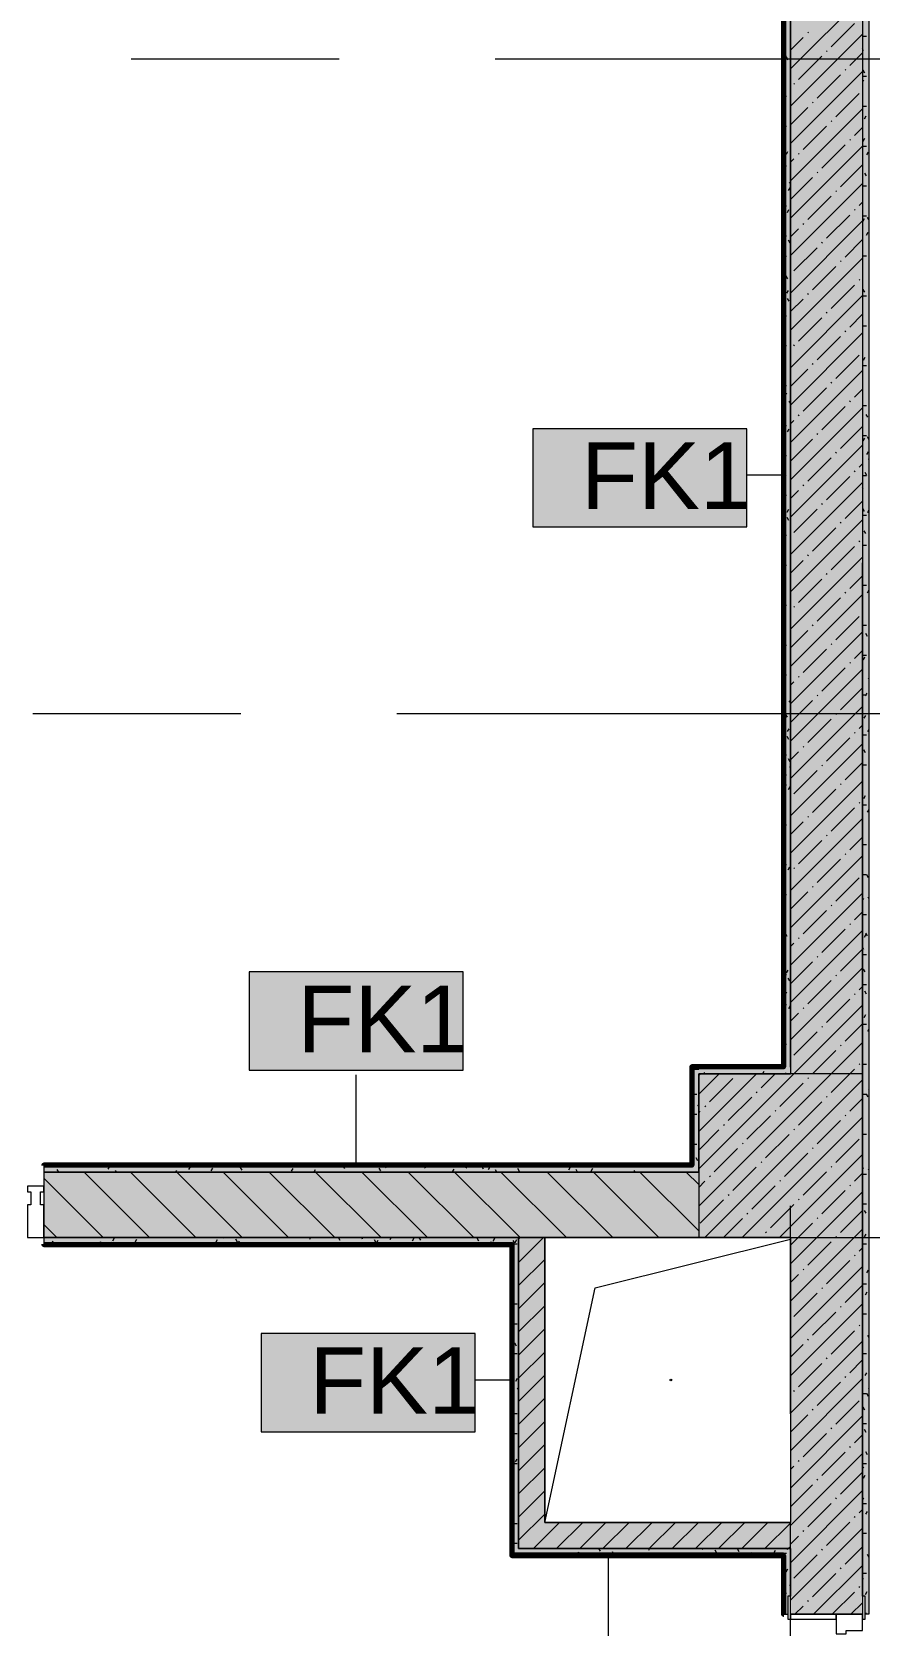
# Model space of a CAD drawing. Header units: millimetres. Extents: x -3817 to 677485, y -22715 to 103890.
# Drawn here: x 670969 to 673526, y 14092 to 18958 of the extents above; entities that cross this region are included whole.
import ezdxf

# ---------------------------------------------------------------- set-up
doc = ezdxf.new("R2010")
doc.units = ezdxf.units.MM
doc.layers.add('PDF _Геометрия', color=7, linetype='Continuous', true_color=0x1d1d1d)
doc.layers.add('PDF _Сплошная заливка', color=7, linetype='Continuous', true_color=0xffffff)
doc.layers.add('PDF _Текст', color=7, linetype='Continuous')
doc.styles.add('PDF GOST-Common', font='arial.ttf')

msp = doc.modelspace()

# ---------------------------------------------------------------- hatches: boundary and pattern name
at = {"layer": 'PDF _Сплошная заливка', "transparency": 33554559}
h = msp.add_hatch(color=256, dxfattribs=at)
h.paths.add_polyline_path([(673285.5, 12255.9), (673505.5, 12255.9), (673505.5, 12675.9), (673285.5, 12675.9), (673285.5, 12275.9)], flags=0)
h.paths.add_polyline_path([(673285.5, 14125.9), (673505.5, 14125.9), (673505.5, 15275.9), (673285.5, 15275.9), (673285.5, 14180.9)], flags=0)
h.paths.add_polyline_path([(673285.5, 15775.9), (673505.5, 15775.9), (673505.5, 20475.9), (673285.5, 20475.9), (673285.5, 15795.9)], flags=0)
h.paths.add_polyline_path([(673285.5, 20975.9), (673505.5, 20975.9), (673505.5, 20985.9), (673285.5, 20985.9)], flags=0)
for points in [[(673265.5, 15795.9), (673285.5, 15795.9), (673285.5, 20475.9), (673265.5, 20475.9), (673265.5, 15796.9)], [(673285.5, 15775.9), (673285.5, 15795.9), (673005.5, 15795.9), (673005.5, 15775.9), (673167.2, 15775.9)], [(673005.5, 15275.9), (673505.5, 15275.9), (673505.5, 15775.9), (673005.5, 15775.9), (673005.5, 15280.9)], [(672455.5, 14325.9), (672455.5, 15275.9), (672435.5, 15275.9), (672435.5, 14325.9), (672449.9, 14325.9)]]:
    msp.add_hatch(color=256, dxfattribs=at).paths.add_polyline_path(points)
h = msp.add_hatch(color=256, dxfattribs=at)
h.paths.add_polyline_path([(673525.5, 12475.9), (673525.5, 12675.9), (673513.5, 12675.9), (673511.6, 12620.9), (673505.5, 12620.9), (673505.5, 12475.9)], flags=0)
h.paths.add_polyline_path([(673525.5, 14125.9), (673525.5, 15625.9), (673505.5, 15625.9), (673505.5, 14180.9), (673513.5, 14180.9), (673513.5, 14125.9)], flags=0)
h = msp.add_hatch(color=256, dxfattribs=at)
h.paths.add_polyline_path([(673005.5, 15275.9), (673005.5, 15475.9), (671005.9, 15475.9), (671005.9, 15275.9), (672535.5, 15275.9)], flags=0)
h.paths.add_polyline_path([(660395.5, 15275.9), (660395.5, 15475.9), (655075.5, 15475.9), (655075.5, 15275.9), (659537.1, 15275.9)], flags=0)
h.paths.add_polyline_path([(661845.5, 15275.9), (662625.5, 15275.9), (662625.5, 15475.9), (661845.5, 15475.9), (661845.5, 15280.9)], flags=0)
h.paths.add_polyline_path([(663125.5, 15275.9), (667675.5, 15275.9), (667675.5, 15475.9), (663125.5, 15475.9), (663125.5, 15280.9)], flags=0)
h.paths.add_polyline_path([(668175.5, 15275.9), (669555.9, 15275.9), (669555.9, 15475.9), (668175.5, 15475.9), (668175.5, 15280.9)], flags=0)
h.paths.add_polyline_path([(653625.5, 15275.9), (653625.5, 15475.9), (653195.5, 15475.9), (653195.5, 15275.9)], flags=0)
h = msp.add_hatch(color=256, dxfattribs=at)
h.paths.add_polyline_path([(673005.5, 15475.9), (673005.5, 15495.9), (671005.9, 15495.9), (671005.9, 15475.9), (672449.9, 15475.9)], flags=0)
h.paths.add_polyline_path([(669555.9, 15475.9), (669555.9, 15495.9), (669375.9, 15495.9), (669375.9, 15475.9)], flags=0)
h = msp.add_hatch(color=256, dxfattribs=at)
h.paths.add_polyline_path([(659537.1, 15255.9), (660395.5, 15255.9), (660395.5, 15275.9), (655075.5, 15275.9), (655075.5, 15255.9), (656667.6, 15255.9)], flags=0)
h.paths.add_polyline_path([(672435.5, 15255.9), (672435.5, 15275.9), (671005.9, 15275.9), (671005.9, 15255.9), (672434.5, 15255.9)], flags=0)
h.paths.add_polyline_path([(661845.5, 15255.9), (669555.9, 15255.9), (669555.9, 15275.9), (661845.5, 15275.9)], flags=0)
h.paths.add_polyline_path([(651695.5, 15255.9), (651725.5, 15255.9), (651725.5, 15267.9), (651695.5, 15267.9), (651695.5, 15275.9), (650775.5, 15275.9), (650775.5, 15255.9), (650928.5, 15255.9)], flags=0)
h.paths.add_polyline_path([(652705.5, 15255.9), (653625.5, 15255.9), (653625.5, 15275.9), (652705.5, 15275.9), (652705.5, 15267.9), (652675.5, 15267.9), (652675.5, 15255.9)], flags=0)
h = msp.add_hatch(color=256, dxfattribs=at)
h.paths.add_polyline_path([(673285.5, 12495.9), (673285.5, 12620.9), (673277.5, 12620.9), (673277.5, 12675.9), (673265.5, 12675.9), (673265.5, 12495.9), (673277.5, 12495.9)], flags=0)
h.paths.add_polyline_path([(673265.5, 14125.9), (673277.5, 14125.9), (673278.9, 14180.9), (673285.5, 14180.9), (673285.5, 14305.9), (673265.5, 14305.9), (673265.5, 14292.8)], flags=0)

# ---------------------------------------------------------------- linework, layer by layer
at = {"layer": 'PDF _Геометрия', "color": 231, "lineweight": 70, "true_color": 0xff80c0}
for points in [[(673285.5, 20995.9), (673285.5, 21475.9), (673284.5, 21475.9), (673284.5, 20996.9), (672985.5, 20996.9), (672984.5, 20996.9), (672984.5, 20455.9), (672984.5, 20454.9), (673264.5, 20454.9), (673264.5, 15796.9), (672985.5, 15796.9), (672984.5, 15796.9), (672984.5, 15496.9), (671005.9, 15496.9), (671005.9, 15495.9)], [(672985.5, 15795.9), (673005.5, 15795.9)], [(671005.9, 15255.9), (671005.9, 15254.9), (672434.5, 15254.9), (672434.5, 14305.9), (672434.5, 14304.9), (673264.5, 14304.9), (673264.5, 14125.9), (673265.5, 14125.9)], [(673264.5, 14305.9), (672435.5, 14305.9), (672435.5, 14325.9)]]:
    msp.add_lwpolyline(points, dxfattribs=at)
at = {"layer": 'PDF _Геометрия', "color": 9, "lineweight": 9, "true_color": 0xc0c0c0}
for points in [[(673285.5, 20995.9), (673285.5, 20985.9), (673505.5, 20985.9), (673505.5, 20725.9), (673505.5, 15625.9), (673505.5, 17336)], [(673525.5, 19225.9), (673525.5, 15625.9), (673525.5, 14125.9), (673513.5, 14125.9)], [(673005.5, 15795.9), (672985.5, 15795.9)], [(673005.5, 15475.9), (673005.5, 15495.9), (673005.5, 15775.9), (673285.5, 15775.9)], [(671005.9, 15495.9), (671005.9, 15475.9), (671005.9, 15275.9), (671005.9, 15255.9)], [(672435.5, 14325.9), (672435.5, 14305.9), (673264.5, 14305.9)], [(673265.5, 14125.9), (673277.5, 14125.9)], [(673285.5, 14125.9), (673505.5, 14125.9)]]:
    msp.add_lwpolyline(points, dxfattribs=at)
at = {"layer": 'PDF _Геометрия', "color": 231, "lineweight": 9, "true_color": 0xff80c0}
for points in [[(673005.5, 15795.9), (673265.5, 15795.9), (673265.5, 15796.9), (673265.5, 20455.9), (673264.5, 20455.9)], [(671005.9, 15495.9), (672985.5, 15495.9), (672985.5, 15496.9), (672985.5, 15795.9)], [(672435.5, 14325.9), (672435.5, 15255.9), (672434.5, 15255.9), (671005.9, 15255.9)], [(673265.5, 14125.9), (673265.5, 14292.8), (673265.5, 14305.9), (673264.5, 14305.9)]]:
    msp.add_lwpolyline(points, dxfattribs=at)
at = {"layer": 'PDF _Геометрия', "color": 7, "lineweight": 9}
for points in [[(673265.5, 20455.9), (673265.5, 15796.9)], [(673285.5, 15795.9), (673285.5, 20475.9), (673285.5, 15795.9), (673285.5, 15775.9)], [(673265, 17604.2), (673152.5, 17604.2)], [(671959.9, 15496.4), (671959.9, 15773.1)], [(672985.5, 15795.9), (672985.5, 15496.9)], [(673265.5, 15795.9), (673005.5, 15795.9)], [(672985.5, 15495.9), (671005.9, 15495.9)], [(672535.5, 15275.9), (672455.5, 15275.9), (672435.5, 15275.9), (671005.9, 15275.9), (672435.5, 15275.9)], [(671005.9, 15255.9), (672434.5, 15255.9)], [(672435.5, 15255.9), (672435.5, 14325.9)], [(673285.5, 14325.9), (673285.5, 14405.9), (672535.5, 14405.9), (672535.5, 15275.9), (673285.5, 15275.9), (672535.5, 15275.9), (672535.5, 14405.9), (673285.5, 14405.9)], [(672535.5, 14405.9), (672689.5, 15121.9), (673285.5, 15270.9)], [(672435, 14840.7), (672322.5, 14840.7)], [(672729.4, 14305.4), (672729.4, 14049.5)], [(673265.5, 14305.9), (673265.5, 14292.8), (673265.5, 14125.9)]]:
    msp.add_lwpolyline(points, dxfattribs=at)
at = {"layer": 'PDF _Геометрия', "lineweight": 9}
for points in [[(673285.5, 18844.8), (673505.5, 19064.8)], [(673409.6, 18912), (673480.9, 18983.2)], [(673285.5, 18730.8), (673505.5, 18950.8)], [(673285.5, 18901.9), (673324.1, 18940.5)], [(673338.3, 18954.7), (673340.7, 18957.1)], [(673309.8, 18812.2), (673381.1, 18883.5)], [(673395.4, 18897.7), (673397.7, 18900.1)], [(673466.6, 18854.9), (673505.5, 18893.8)], [(673285.5, 18616.7), (673505.5, 18836.7)], [(673452.4, 18840.7), (673454.8, 18843.1)], [(673295.6, 18797.9), (673297.9, 18800.3)], [(673366.9, 18755.1), (673438.1, 18826.4)], [(673352.6, 18740.9), (673355, 18743.3)], [(673423.9, 18698.1), (673495.2, 18769.4)], [(673285.5, 18673.8), (673338.3, 18726.6)], [(673285.5, 18502.7), (673505.5, 18722.7)], [(673409.6, 18683.9), (673412, 18686.2)], [(673324.1, 18598.3), (673395.4, 18669.6)], [(673480.9, 18641.1), (673505.5, 18665.7)], [(673285.5, 18388.6), (673505.5, 18608.6)], [(673381.1, 18541.3), (673452.4, 18612.6)], [(673466.6, 18626.8), (673469, 18629.2)], [(673285.5, 18559.7), (673295.6, 18569.8)], [(673309.8, 18584.1), (673312.2, 18586.4)], [(673438.1, 18484.3), (673505.5, 18551.6)], [(673285.5, 18445.7), (673352.6, 18512.8)], [(673285.5, 18274.6), (673505.5, 18494.6)], [(673366.9, 18527), (673369.2, 18529.4)], [(673338.3, 18384.5), (673409.6, 18455.8)], [(673423.9, 18470), (673426.3, 18472.4)], [(673395.4, 18327.5), (673466.6, 18398.7)], [(673480.9, 18413), (673483.3, 18415.4)], [(673495.2, 18427.3), (673505.5, 18437.6)], [(673285.5, 18160.5), (673505.5, 18380.5)], [(673285.5, 18331.6), (673309.8, 18356)], [(673324.1, 18370.2), (673326.5, 18372.6)], [(673295.6, 18227.7), (673366.9, 18298.9)], [(673381.1, 18313.2), (673383.5, 18315.6)], [(673452.4, 18270.4), (673505.5, 18323.5)], [(673285.5, 18046.5), (673505.5, 18266.5)], [(673438.1, 18256.2), (673440.5, 18258.6)], [(673352.6, 18170.6), (673423.9, 18241.9)], [(673495.2, 18199.2), (673497.5, 18201.5)], [(673285.5, 17932.4), (673505.5, 18152.4)], [(673338.3, 18156.4), (673340.7, 18158.8)], [(673409.6, 18113.6), (673480.9, 18184.9)], [(673285.5, 18103.5), (673324.1, 18142.1)], [(673395.4, 18099.4), (673397.7, 18101.7)], [(673309.8, 18013.8), (673381.1, 18085.1)], [(673466.6, 18056.6), (673505.5, 18095.4)], [(673285.5, 17818.4), (673505.5, 18038.4)], [(673366.9, 17956.8), (673438.1, 18028.1)], [(673452.4, 18042.3), (673454.8, 18044.7)], [(673295.6, 17999.6), (673297.9, 18001.9)], [(673423.9, 17899.8), (673495.2, 17971.1)], [(673285.5, 17875.4), (673338.3, 17928.3)], [(673285.5, 17704.3), (673505.5, 17924.3)], [(673352.6, 17942.5), (673355, 17944.9)], [(673324.1, 17800), (673395.4, 17871.3)], [(673409.6, 17885.5), (673412, 17887.9)], [(673480.9, 17842.8), (673505.5, 17867.3)], [(673285.5, 17590.3), (673505.5, 17810.3)], [(673381.1, 17743), (673452.4, 17814.2)], [(673466.6, 17828.5), (673469, 17830.9)], [(673285.5, 17761.4), (673295.6, 17771.5)], [(673309.8, 17785.7), (673312.2, 17788.1)], [(673285.5, 17647.3), (673352.6, 17714.4)], [(673366.9, 17728.7), (673369.2, 17731.1)], [(673438.1, 17685.9), (673505.5, 17753.3)], [(673285.5, 17476.2), (673505.5, 17696.2)], [(673423.9, 17671.7), (673426.3, 17674)], [(673338.3, 17586.1), (673409.6, 17657.4)], [(673480.9, 17614.7), (673483.3, 17617)], [(673495.2, 17628.9), (673505.5, 17639.2)], [(673285.5, 17362.2), (673505.5, 17582.2)], [(673324.1, 17571.9), (673326.5, 17574.3)], [(673395.4, 17529.1), (673466.6, 17600.4)], [(673285.5, 17533.3), (673309.8, 17557.6)], [(673381.1, 17514.9), (673383.5, 17517.2)], [(673452.4, 17472.1), (673505.5, 17525.2)], [(673285.5, 17248.2), (673505.5, 17468.1)], [(673295.6, 17429.3), (673366.9, 17500.6)], [(673352.6, 17372.3), (673423.9, 17443.6)], [(673438.1, 17457.8), (673440.5, 17460.2)], [(673409.6, 17315.3), (673480.9, 17386.6)], [(673495.2, 17400.8), (673497.5, 17403.2)], [(673285.5, 17134.1), (673505.5, 17354.1)], [(673285.5, 17305.2), (673324.1, 17343.8)], [(673338.3, 17358), (673340.7, 17360.4)], [(673309.8, 17215.5), (673381.1, 17286.8)], [(673395.4, 17301), (673397.7, 17303.4)], [(673466.6, 17258.2), (673505.5, 17297.1)], [(673285.5, 17020.1), (673505.5, 17240.1)], [(673366.9, 17158.5), (673438.1, 17229.7)], [(673452.4, 17244), (673454.8, 17246.4)], [(673295.6, 17201.2), (673297.9, 17203.6)], [(673285.5, 17077.1), (673338.3, 17129.9)], [(673352.6, 17144.2), (673355, 17146.6)], [(673423.9, 17101.4), (673495.2, 17172.7)], [(673285.5, 16906), (673505.5, 17126)], [(673409.6, 17087.2), (673412, 17089.5)], [(673324.1, 17001.6), (673395.4, 17072.9)], [(673466.6, 17030.2), (673469, 17032.5)], [(673480.9, 17044.4), (673505.5, 17069)], [(673285.5, 16792), (673505.5, 17012)], [(673309.8, 16987.4), (673312.2, 16989.8)], [(673381.1, 16944.6), (673452.4, 17015.9)], [(673285.5, 16963), (673295.6, 16973.1)], [(673438.1, 16887.6), (673505.5, 16954.9)], [(673285.5, 16849), (673352.6, 16916.1)], [(673285.5, 16677.9), (673505.5, 16897.9)], [(673366.9, 16930.4), (673369.2, 16932.7)], [(673338.3, 16787.8), (673409.6, 16859.1)], [(673423.9, 16873.3), (673426.3, 16875.7)], [(673495.2, 16830.6), (673505.5, 16840.9)], [(673395.4, 16730.8), (673466.6, 16802.1)], [(673480.9, 16816.3), (673483.3, 16818.7)], [(673285.5, 16563.9), (673505.5, 16783.9)], [(673285.5, 16734.9), (673309.8, 16759.3)], [(673324.1, 16773.5), (673326.5, 16775.9)], [(673295.6, 16631), (673366.9, 16702.3)], [(673381.1, 16716.5), (673383.5, 16718.9)], [(673452.4, 16673.7), (673505.5, 16726.8)], [(673285.5, 16449.8), (673505.5, 16669.8)], [(673352.6, 16574), (673423.9, 16645.2)], [(673438.1, 16659.5), (673440.5, 16661.9)], [(673495.2, 16602.5), (673497.5, 16604.8)], [(673285.5, 16335.8), (673505.5, 16555.8)], [(673285.5, 16506.8), (673324.1, 16545.4)], [(673338.3, 16559.7), (673340.7, 16562.1)], [(673409.6, 16516.9), (673480.9, 16588.2)], [(673395.4, 16502.7), (673397.7, 16505)], [(673466.6, 16459.9), (673505.5, 16498.7)], [(673309.8, 16417.1), (673381.1, 16488.4)], [(673452.4, 16445.6), (673454.8, 16448)], [(673285.5, 16221.7), (673505.5, 16441.7)], [(673295.6, 16402.9), (673297.9, 16405.3)], [(673366.9, 16360.1), (673438.1, 16431.4)], [(673423.9, 16303.1), (673495.2, 16374.4)], [(673285.5, 16278.7), (673338.3, 16331.6)], [(673285.5, 16107.7), (673505.5, 16327.7)], [(673352.6, 16345.9), (673355, 16348.2)], [(673324.1, 16203.3), (673395.4, 16274.6)], [(673409.6, 16288.8), (673412, 16291.2)], [(673480.9, 16246.1), (673505.5, 16270.6)], [(673285.5, 15993.6), (673505.5, 16213.6)], [(673381.1, 16146.3), (673452.4, 16217.6)], [(673466.6, 16231.8), (673469, 16234.2)], [(673285.5, 16164.7), (673295.6, 16174.8)], [(673309.8, 16189), (673312.2, 16191.4)], [(673438.1, 16089.2), (673505.5, 16156.6)], [(673285.5, 16050.6), (673352.6, 16117.8)], [(673366.9, 16132), (673369.2, 16134.4)], [(673285.5, 15879.6), (673505.5, 16099.6)], [(673338.3, 15989.5), (673409.6, 16060.7)], [(673423.9, 16075), (673426.3, 16077.4)], [(673480.9, 16018), (673483.3, 16020.3)], [(673495.2, 16032.2), (673505.5, 16042.5)], [(673005.5, 15485.5), (673295.8, 15775.9), (673505.5, 15985.5)], [(673285.5, 15936.6), (673309.8, 15960.9)], [(673324.1, 15975.2), (673326.5, 15977.6)], [(673395.4, 15932.4), (673466.6, 16003.7)], [(673381.1, 15918.2), (673383.5, 15920.5)], [(673452.4, 15875.4), (673505.5, 15928.5)], [(673005.5, 15371.5), (673409.9, 15775.9), (673505.5, 15871.5)], [(673295.6, 15832.6), (673366.9, 15903.9)], [(673438.1, 15861.1), (673440.5, 15863.5)], [(673352.6, 15775.6), (673352.8, 15775.9), (673423.9, 15846.9)], [(673005.5, 15713.6), (673067.7, 15775.9)], [(673005.5, 15599.6), (673181.8, 15775.9)], [(673005.5, 15770.6), (673010.7, 15775.9)], [(673124.5, 15775.6), (673124.7, 15775.9)], [(673195.8, 15732.8), (673238.8, 15775.9)], [(673409.6, 15718.6), (673466.9, 15775.9), (673480.9, 15789.9)], [(673495.2, 15804.1), (673497.5, 15806.5)], [(673023.9, 15275.9), (673505.5, 15757.4)], [(673039, 15690.1), (673110.2, 15761.4)], [(673181.5, 15718.6), (673183.9, 15721)], [(673252.8, 15675.8), (673324.1, 15747.1)], [(673338.3, 15761.4), (673340.7, 15763.7)], [(673024.7, 15675.8), (673027.1, 15678.2)], [(673096, 15633), (673167.3, 15704.3)], [(673309.8, 15618.8), (673381.1, 15690.1)], [(673395.4, 15704.3), (673397.7, 15706.7)], [(673466.6, 15661.6), (673505.5, 15700.4)], [(673005.5, 15656.6), (673010.5, 15661.6)], [(673081.7, 15618.8), (673084.1, 15621.2)], [(673138, 15275.9), (673505.5, 15643.4)], [(673153, 15576), (673224.3, 15647.3)], [(673238.6, 15661.6), (673240.9, 15663.9)], [(673366.9, 15561.8), (673438.1, 15633)], [(673452.4, 15647.3), (673454.8, 15649.7)], [(673005.5, 15542.5), (673067.5, 15604.5)], [(673210, 15519), (673281.3, 15590.3)], [(673295.6, 15604.5), (673297.9, 15606.9)], [(673423.9, 15504.7), (673495.2, 15576)], [(673053.2, 15476.2), (673124.5, 15547.5)], [(673138.8, 15561.8), (673141.1, 15564.1)], [(673252, 15275.9), (673505.5, 15529.3)], [(673267.1, 15462), (673338.3, 15533.3)], [(673352.6, 15547.5), (673355, 15549.9)], [(671328.7, 15275.9), (671128.7, 15475.9)], [(671470.1, 15275.9), (671270.1, 15475.9)], [(671611.6, 15275.9), (671411.6, 15475.9)], [(671753, 15275.9), (671553, 15475.9)], [(671894.4, 15275.9), (671694.4, 15475.9)], [(672035.8, 15275.9), (671835.8, 15475.9)], [(672177.2, 15275.9), (671977.2, 15475.9)], [(672318.7, 15275.9), (672118.7, 15475.9)], [(672460.1, 15275.9), (672260.1, 15475.9)], [(672601.5, 15275.9), (672401.5, 15475.9)], [(672742.9, 15275.9), (672542.9, 15475.9)], [(672884.3, 15275.9), (672684.3, 15475.9)], [(673005.5, 15296.1), (672825.8, 15475.9)], [(673005.5, 15437.6), (672967.2, 15475.9)], [(673110.2, 15419.2), (673181.5, 15490.5)], [(673195.8, 15504.7), (673198.2, 15507.1)], [(673324.1, 15404.9), (673395.4, 15476.2)], [(673409.6, 15490.5), (673412, 15492.9)], [(671187.3, 15275.9), (671005.9, 15457.2)], [(673005.5, 15428.5), (673024.7, 15447.7)], [(673039, 15462), (673041.3, 15464.3)], [(673167.3, 15362.2), (673238.6, 15433.5)], [(673252.8, 15447.7), (673255.2, 15450.1)], [(673466.6, 15433.5), (673469, 15435.8)], [(673480.9, 15447.7), (673505.5, 15472.3)], [(673010.5, 15319.4), (673081.7, 15390.7)], [(673096, 15404.9), (673098.4, 15407.3)], [(673224.3, 15305.2), (673295.6, 15376.4)], [(673285.5, 15195.3), (673366.1, 15275.9), (673505.5, 15415.3)], [(673309.8, 15390.7), (673312.2, 15393.1)], [(673381.1, 15347.9), (673452.4, 15419.2)], [(673080.9, 15275.9), (673138.8, 15333.7)], [(673153, 15347.9), (673155.4, 15350.3)], [(673366.9, 15333.7), (673369.2, 15336)], [(673438.1, 15290.9), (673505.5, 15358.2)], [(671045.9, 15275.9), (671005.9, 15315.8)], [(673210, 15290.9), (673212.4, 15293.3)], [(673285.5, 15252.3), (673309, 15275.9), (673352.6, 15319.4)], [(673285.5, 15081.2), (673480.1, 15275.9), (673505.5, 15301.2)], [(673423.9, 15276.6), (673426.3, 15279)], [(672455.5, 15270.6), (672460.7, 15275.9)], [(672455.5, 15199.9), (672531.4, 15275.9)], [(673195, 15275.9), (673195.8, 15276.6)], [(673338.3, 15191.1), (673409.6, 15262.4)], [(673495.2, 15233.9), (673505.5, 15244.2)], [(672455.5, 15129.2), (672535.5, 15209.2)], [(673285.5, 14967.2), (673505.5, 15187.2)], [(673395.4, 15134.1), (673466.6, 15205.4)], [(673480.9, 15219.6), (673483.3, 15222)], [(672455.5, 15058.5), (672535.5, 15138.5)], [(673285.5, 15138.2), (673309.8, 15162.6)], [(673324.1, 15176.9), (673326.5, 15179.2)], [(673295.6, 15034.3), (673366.9, 15105.6)], [(673381.1, 15119.8), (673383.5, 15122.2)], [(673452.4, 15077.1), (673505.5, 15130.1)], [(672455.5, 14987.8), (672535.5, 15067.8)], [(673285.5, 14853.1), (673505.5, 15073.1)], [(673352.6, 14977.3), (673423.9, 15048.5)], [(673438.1, 15062.8), (673440.5, 15065.2)], [(672455.5, 14917), (672535.5, 14997)], [(673409.6, 14920.2), (673480.9, 14991.5)], [(673495.2, 15005.8), (673497.5, 15008.1)], [(673285.5, 14739.1), (673505.5, 14959.1)], [(673285.5, 14910.1), (673324.1, 14948.8)], [(673338.3, 14963), (673340.7, 14965.4)], [(672455.5, 14846.3), (672535.5, 14926.3)], [(673309.8, 14820.4), (673381.1, 14891.7)], [(673395.4, 14906), (673397.7, 14908.4)], [(673466.6, 14863.2), (673505.5, 14902)], [(672455.5, 14775.6), (672535.5, 14855.6)], [(673285.5, 14625), (673505.5, 14845)], [(673452.4, 14849), (673454.8, 14851.3)], [(673295.6, 14806.2), (673297.9, 14808.6)], [(673366.9, 14763.4), (673438.1, 14834.7)], [(672455.5, 14704.9), (672535.5, 14784.9)], [(673352.6, 14749.2), (673355, 14751.5)], [(673423.9, 14706.4), (673495.2, 14777.7)], [(672455.5, 14634.2), (672535.5, 14714.2)], [(673285.5, 14682), (673338.3, 14734.9)], [(673285.5, 14511), (673505.5, 14731)], [(673324.1, 14606.6), (673395.4, 14677.9)], [(673409.6, 14692.1), (673412, 14694.5)], [(673480.9, 14649.4), (673505.5, 14673.9)], [(672455.5, 14563.5), (672535.5, 14643.5)], [(673285.5, 14396.9), (673505.5, 14616.9)], [(673381.1, 14549.6), (673452.4, 14620.9)], [(673466.6, 14635.1), (673469, 14637.5)], [(672455.5, 14492.8), (672535.5, 14572.8)], [(673285.5, 14568), (673295.6, 14578.1)], [(673309.8, 14592.3), (673312.2, 14594.7)], [(673438.1, 14492.6), (673505.5, 14559.9)], [(672455.5, 14422.1), (672535.5, 14502.1)], [(673285.5, 14453.9), (673352.6, 14521.1)], [(673285.5, 14282.9), (673505.5, 14502.9)], [(673366.9, 14535.3), (673369.2, 14537.7)], [(673338.3, 14392.8), (673409.6, 14464)], [(673423.9, 14478.3), (673426.3, 14480.7)], [(672455.5, 14351.4), (672535.5, 14431.4)], [(672500.7, 14325.9), (672535.5, 14360.7), (672580.7, 14405.9)], [(672571.4, 14325.9), (672651.4, 14405.9)], [(672642.1, 14325.9), (672722.1, 14405.9)], [(672712.8, 14325.9), (672792.8, 14405.9)], [(672783.5, 14325.9), (672863.5, 14405.9)], [(672854.2, 14325.9), (672934.2, 14405.9)], [(672924.9, 14325.9), (673004.9, 14405.9)], [(672995.7, 14325.9), (673075.7, 14405.9)], [(673066.4, 14325.9), (673146.4, 14405.9)], [(673137.1, 14325.9), (673217.1, 14405.9)], [(673207.8, 14325.9), (673285.5, 14403.5)], [(673395.4, 14335.7), (673466.6, 14407)], [(673480.9, 14421.3), (673483.3, 14423.6)], [(673495.2, 14435.5), (673505.5, 14445.8)], [(673285.5, 14168.8), (673505.5, 14388.8)], [(673285.5, 14339.9), (673309.8, 14364.2)], [(673324.1, 14378.5), (673326.5, 14380.9)], [(673278.5, 14325.9), (673285.5, 14332.8)], [(673295.6, 14235.9), (673366.9, 14307.2)], [(673381.1, 14321.5), (673383.5, 14323.9)], [(673452.4, 14278.7), (673505.5, 14331.8)], [(673356.6, 14125.9), (673505.5, 14274.8)], [(673438.1, 14264.5), (673440.5, 14266.8)], [(673352.6, 14178.9), (673423.9, 14250.2)], [(673495.2, 14207.4), (673497.5, 14209.8)], [(673338.3, 14164.7), (673340.7, 14167)], [(673413.6, 14125.9), (673480.9, 14193.2)], [(673470.6, 14125.9), (673505.5, 14160.7)], [(673299.5, 14125.9), (673324.1, 14150.4)]]:
    msp.add_lwpolyline(points, dxfattribs=at)
at = {"layer": 'PDF _Геометрия', "color": 253, "lineweight": 9, "true_color": 0x9b9b9b}
for points in [[(673507.8, 18944.7), (673517.9, 18944.7)], [(673265.5, 18883.7), (673274, 18883.7)], [(673267.1, 18879.1), (673265.5, 18876.3)], [(673278.6, 18872.5), (673273.6, 18881.2)], [(673509.1, 18900), (673505.5, 18906.2)], [(673513.2, 18831.9), (673508.2, 18840.6)], [(673285.5, 18789), (673284.4, 18787.2)], [(673508.8, 18810), (673505.5, 18804.3)], [(673507.8, 18822.7), (673517.9, 18822.7)], [(673265.5, 18761.8), (673274, 18761.8)], [(673507.8, 18731.3), (673517.9, 18731.3)], [(673515.9, 18700.3), (673510.8, 18691.6)], [(673265.5, 18670.3), (673274, 18670.3)], [(673266, 18633.4), (673265.5, 18632.4)], [(673277.2, 18591.8), (673272.2, 18583.1)], [(673511.8, 18632.3), (673506.7, 18623.6)], [(673507.8, 18609.4), (673517.9, 18609.4)], [(673522.9, 18590.7), (673517.9, 18582)], [(673265.5, 18548.4), (673274, 18548.4)], [(673285.5, 18494.8), (673282.8, 18499.4)], [(673518.4, 18518.2), (673513.3, 18526.9)], [(673284.3, 18482.1), (673279.2, 18473.4)], [(673507.8, 18487.5), (673517.9, 18487.5)], [(673265.5, 18426.5), (673274, 18426.5)], [(673280.2, 18414.1), (673275.2, 18405.4)], [(673507.8, 18396), (673517.9, 18396)], [(673510.7, 18386.6), (673505.7, 18377.9)], [(673521.8, 18344.9), (673516.8, 18336.2)], [(673525.5, 18383.9), (673521.5, 18390.8)], [(673265.5, 18335.1), (673274, 18335.1)], [(673284.9, 18313), (673279.8, 18321.7)], [(673273.7, 18271.3), (673268.7, 18280)], [(673507.8, 18274.1), (673517.9, 18274.1)], [(673265.5, 18213.1), (673274, 18213.1)], [(673277.8, 18203.3), (673272.8, 18212)], [(673279.1, 18168.3), (673274.1, 18159.6)], [(673512.4, 18162.8), (673507.4, 18171.5)], [(673507.8, 18152.2), (673517.9, 18152.2)], [(673270.7, 18093.6), (673265.7, 18102.3)], [(673281.9, 18135.3), (673276.9, 18144)], [(673285.5, 18118.4), (673285.2, 18118)], [(673265.5, 18091.2), (673274, 18091.2)], [(673505.5, 18072.8), (673505.5, 18072.8)], [(673507.8, 18060.7), (673517.9, 18060.7)], [(673265.5, 17999.8), (673274, 17999.8)], [(673266.8, 17964.2), (673265.5, 17961.9)], [(673512.6, 17963.1), (673507.6, 17954.4)], [(673267.7, 17915.9), (673265.5, 17919.8)], [(673507.8, 17938.8), (673517.9, 17938.8)], [(673265.5, 17877.9), (673274, 17877.9)], [(673273.9, 17854.6), (673268.9, 17845.9)], [(673285.5, 17824.2), (673282, 17830.2)], [(673507.8, 17816.9), (673517.9, 17816.9)], [(673269.8, 17786.5), (673265.5, 17779)], [(673521.6, 17781), (673516.6, 17789.7)], [(673265.5, 17755.9), (673274, 17755.9)], [(673281, 17744.9), (673276, 17736.2)], [(673511.5, 17717.4), (673506.5, 17708.7)], [(673507.8, 17725.5), (673517.9, 17725.5)], [(673525.5, 17713.4), (673520.7, 17721.6)], [(673265.5, 17664.5), (673274, 17664.5)], [(673522.6, 17675.8), (673517.6, 17667.1)], [(673525.5, 17652.4), (673524.8, 17653.6)], [(673272.9, 17602.2), (673267.9, 17610.9)], [(673507.8, 17603.5), (673517.9, 17603.5)], [(673518.7, 17603.3), (673513.6, 17612)], [(673265.5, 17542.6), (673274, 17542.6)], [(673268.7, 17540.8), (673265.5, 17535.1)], [(673507.5, 17561.6), (673505.5, 17565.1)], [(673525.5, 17558.8), (673524.7, 17557.4)], [(673279.9, 17499.2), (673274.9, 17490.5)], [(673281.1, 17466.1), (673276.1, 17474.8)], [(673511.6, 17493.6), (673506.6, 17502.3)], [(673507.8, 17481.6), (673517.9, 17481.6)], [(673525.5, 17497.8), (673520.6, 17489.4)], [(673265.5, 17420.7), (673274, 17420.7)], [(673515.7, 17425.6), (673510.6, 17434.3)], [(673507.8, 17390.2), (673517.9, 17390.2)], [(673265.5, 17329.2), (673274, 17329.2)], [(673266.9, 17246.8), (673265.5, 17249.3)], [(673507.8, 17268.3), (673517.9, 17268.3)], [(673524.5, 17252.3), (673519.5, 17243.6)], [(673265.5, 17207.3), (673274, 17207.3)], [(673507.8, 17146.3), (673517.9, 17146.3)], [(673265.5, 17085.4), (673274, 17085.4)], [(673270.6, 17117.4), (673265.6, 17108.7)], [(673285.5, 17092.7), (673285.3, 17093)], [(673520.8, 17111.8), (673515.8, 17120.5)], [(673512.3, 17048.2), (673507.3, 17039.5)], [(673507.8, 17054.9), (673517.9, 17054.9)], [(673265.5, 16993.9), (673274, 16993.9)], [(673525.5, 16981.8), (673524, 16984.4)], [(673507.8, 16933), (673517.9, 16933)], [(673519.4, 16938.6), (673514.3, 16929.9)], [(673285.5, 16909.8), (673282.3, 16915.3)], [(673506.7, 16892.4), (673505.5, 16894.6)], [(673265.5, 16872), (673274, 16872)], [(673269.5, 16871.6), (673265.5, 16864.6)], [(673276.2, 16865), (673271.2, 16873.7)], [(673515.3, 16870.5), (673510.2, 16861.8)], [(673280.3, 16796.9), (673275.3, 16805.6)], [(673280.7, 16830), (673275.7, 16821.3)], [(673507.8, 16811.1), (673517.9, 16811.1)], [(673525.5, 16827.2), (673521.4, 16820.2)], [(673265.5, 16750.1), (673274, 16750.1)], [(673514.9, 16756.4), (673509.8, 16765.1)], [(673273.2, 16687.3), (673268.2, 16696)], [(673284.4, 16728.9), (673279.3, 16737.6)], [(673285.5, 16716.3), (673282.7, 16711.6)], [(673507.8, 16719.6), (673517.9, 16719.6)], [(673265.5, 16658.7), (673274, 16658.7)], [(673283.7, 16652.3), (673278.7, 16643.6)], [(673507.8, 16597.7), (673517.9, 16597.7)], [(673514.2, 16624.8), (673509.2, 16616.1)], [(673266.1, 16577.6), (673265.5, 16578.7)], [(673525.3, 16583.2), (673520.3, 16574.5)], [(673265.5, 16536.7), (673274, 16536.7)], [(673270.2, 16509.6), (673265.5, 16517.8)], [(673507.8, 16475.8), (673517.9, 16475.8)], [(673265.5, 16414.8), (673274, 16414.8)], [(673282.6, 16406.6), (673277.6, 16397.8)], [(673285.5, 16422.2), (673284.5, 16423.8)], [(673507.8, 16384.3), (673517.9, 16384.3)], [(673524.1, 16374.6), (673519.1, 16383.3)], [(673265.5, 16323.4), (673274, 16323.4)], [(673509, 16311), (673505.5, 16304.9)], [(673525.5, 16311.3), (673523.2, 16315.3)], [(673507.8, 16262.4), (673517.9, 16262.4)], [(673275.4, 16195.8), (673270.4, 16204.5)], [(673521.1, 16196.9), (673516.1, 16205.6)], [(673270.3, 16202.5), (673265.5, 16194)], [(673265.5, 16201.5), (673274, 16201.5)], [(673510, 16155.2), (673505.5, 16163)], [(673516.1, 16201.4), (673511, 16192.6)], [(673507.8, 16140.5), (673517.9, 16140.5)], [(673265.5, 16079.5), (673274, 16079.5)], [(673277.4, 16092.8), (673272.4, 16084.1)], [(673283.6, 16059.7), (673278.5, 16068.4)], [(673514.1, 16087.2), (673509, 16095.9)], [(673273.3, 16024.8), (673268.3, 16016)], [(673507.8, 16049.1), (673517.9, 16049.1)], [(673518.1, 16019.2), (673513.1, 16027.9)], [(673265.5, 15988.1), (673274, 15988.1)], [(673284.5, 15983.1), (673279.5, 15974.4)], [(673507, 15977.5), (673505.5, 15980.2)], [(673507.8, 15927.1), (673517.9, 15927.1)], [(673515, 15955.6), (673510, 15946.9)], [(673525.5, 15912.8), (673521.1, 15905.3)], [(673265.5, 15866.2), (673274, 15866.2)], [(673269.4, 15840.4), (673265.5, 15847.2)], [(673025.1, 15775.9), (673022.7, 15780)], [(673106, 15795.9), (673104.7, 15793.7)], [(673122.2, 15790.6), (673119.1, 15795.9)], [(673204.2, 15783.1), (673200, 15775.9)], [(673201.1, 15775.9), (673200.4, 15777)], [(673272.2, 15779), (673270.4, 15775.9)], [(673507.8, 15805.2), (673517.9, 15805.2)], [(673525.5, 15730), (673524.1, 15727.6)], [(672989.6, 15713.8), (672999.7, 15713.8)], [(673005.5, 15682.7), (673002.1, 15677)], [(673507.8, 15713.8), (673517.9, 15713.8)], [(673523.3, 15705.4), (673518.3, 15714.1)], [(672989.6, 15652.8), (672999.7, 15652.8)], [(673505.7, 15573.8), (673505.5, 15573.4)], [(673507.8, 15591.9), (673517.9, 15591.9)], [(672989.6, 15561.4), (672999.7, 15561.4)], [(671051.4, 15475.9), (671046.8, 15483.8)], [(671146.3, 15494.4), (671145.4, 15495.9)], [(671206.7, 15493.3), (671201.7, 15484.6)], [(671227.4, 15475.9), (671224.5, 15480.8)], [(671243.4, 15495.9), (671243.4, 15495.8)], [(671410.8, 15481.1), (671407.8, 15475.9)], [(671452.5, 15492.2), (671447.5, 15483.5)], [(671520.5, 15488.1), (671515.5, 15479.4)], [(671569.7, 15492.6), (671567.8, 15495.9)], [(671611.3, 15481.4), (671606.3, 15490.1)], [(671766.3, 15487.1), (671761.2, 15478.3)], [(671834.3, 15483), (671830.2, 15475.9)], [(671925.1, 15486.6), (671920.1, 15495.3)], [(671993.1, 15490.7), (671990.1, 15495.9)], [(672034.8, 15479.5), (672029.7, 15488.2)], [(672052.9, 15495.9), (672048.6, 15488.4)], [(672072.1, 15475.9), (672071.4, 15477.1)], [(672170.8, 15487.7), (672166.1, 15495.9)], [(672257.7, 15484.9), (672252.7, 15476.2)], [(672299.3, 15495.9), (672294.3, 15487.3)], [(672348.5, 15484.7), (672343.5, 15493.4)], [(672367.4, 15491.9), (672362.4, 15483.2)], [(672388.8, 15475.9), (672385.1, 15482.2)], [(672458.2, 15477.6), (672453.2, 15486.3)], [(672613.1, 15490.8), (672608.1, 15482.1)], [(672635.2, 15475.9), (672630.9, 15483.3)], [(672681.2, 15486.8), (672676.1, 15478.1)], [(672730.3, 15493.9), (672729.2, 15495.9)], [(672811.2, 15475.9), (672808.6, 15480.3)], [(672897.6, 15495.9), (672895.5, 15492.2)], [(673002.5, 15510.3), (672997.4, 15519)], [(673509.2, 15486.1), (673505.5, 15492.5)], [(673525.5, 15486.1), (673523, 15481.8)], [(673507.8, 15469.9), (673517.9, 15469.9)], [(673507.8, 15378.5), (673517.9, 15378.5)], [(673517.3, 15350), (673512.3, 15358.7)], [(673515.8, 15286.5), (673510.8, 15277.7)], [(671037.6, 15255.9), (671032.6, 15264.5)], [(671132.1, 15275.1), (671131.7, 15275.9)], [(671179.3, 15262.8), (671175.2, 15255.9)], [(671213.6, 15255.9), (671210.4, 15261.5)], [(671220.9, 15274), (671215.9, 15265.3)], [(671288.9, 15269.9), (671283.9, 15261.2)], [(671534.7, 15268.8), (671529.6, 15260.1)], [(671555.5, 15273.2), (671554, 15275.9)], [(671597.2, 15262.1), (671592.2, 15270.8)], [(671602.7, 15264.7), (671597.7, 15256)], [(671820.3, 15275.9), (671817, 15270.2)], [(671910.9, 15267.2), (671906, 15275.9)], [(671979, 15271.3), (671976.4, 15275.9)], [(672020.6, 15260.2), (672015.6, 15268.9)], [(672026.1, 15266.6), (672021.1, 15257.9)], [(672058.3, 15255.9), (672057.2, 15257.7)], [(672066.7, 15275.9), (672062.7, 15269.1)], [(672135.8, 15273.7), (672130.8, 15265)], [(672156.7, 15268.3), (672152.3, 15275.9)], [(672334.4, 15265.3), (672329.4, 15274.1)], [(672375.1, 15255.9), (672371, 15262.9)], [(672381.5, 15272.6), (672376.5, 15263.9)], [(672444.1, 15258.3), (672439, 15267)], [(672441, 15256.6), (672451.1, 15256.6)], [(672449.6, 15268.5), (672444.5, 15259.8)], [(673507.8, 15256.6), (673517.9, 15256.6)], [(673507.8, 15134.7), (673517.9, 15134.7)], [(673522.9, 15176.8), (673517.8, 15168.1)], [(673518.8, 15108.8), (673513.7, 15100)], [(672437.3, 15064.4), (672435.5, 15061.2)], [(672441, 15073.7), (672451.1, 15073.7)], [(673507.8, 15043.2), (673517.9, 15043.2)], [(673525.5, 15059.4), (673524.9, 15058.4)], [(672441, 15012.7), (672451.1, 15012.7)], [(672444.4, 14954.7), (672439.4, 14946)], [(672449.2, 14944.5), (672444.2, 14953.2)], [(673525.5, 14970.2), (673521.6, 14976.9)], [(672441, 14921.3), (672451.1, 14921.3)], [(673507.8, 14921.3), (673517.9, 14921.3)], [(672440.3, 14886.7), (672435.5, 14878.3)], [(672451.5, 14845.1), (672446.4, 14836.4)], [(673517.7, 14863), (673512.6, 14854.3)], [(672455.5, 14811.8), (672452.4, 14817.1)], [(673507.8, 14799.4), (673517.9, 14799.4)], [(673523.6, 14790.5), (673518.6, 14799.2)], [(673525.5, 14815.6), (673523.8, 14812.7)], [(673512.5, 14748.9), (673507.4, 14757.6)], [(672441, 14738.4), (672451.1, 14738.4)], [(673507.8, 14707.9), (673517.9, 14707.9)], [(672441, 14677.5), (672451.1, 14677.5)], [(673516.5, 14680.8), (673511.5, 14689.5)], [(672439.2, 14641), (672435.5, 14634.5)], [(672443.3, 14589.1), (672438.2, 14597.8)], [(672450.4, 14599.3), (672445.3, 14590.6)], [(673520.6, 14612.8), (673515.6, 14621.5)], [(672441, 14586), (672451.1, 14586)], [(673509.5, 14571.2), (673505.5, 14578.1)], [(673512.5, 14549.2), (673507.5, 14540.5)], [(673507.8, 14586), (673517.9, 14586)], [(673508.4, 14481.2), (673505.5, 14476.1)], [(673507.8, 14464.1), (673517.9, 14464.1)], [(672441, 14403.1), (672451.1, 14403.1)], [(673519.6, 14439.6), (673514.5, 14430.9)], [(673506.5, 14393.5), (673505.5, 14395.2)], [(673507.8, 14372.7), (673517.9, 14372.7)], [(672441, 14342.2), (672451.1, 14342.2)], [(672538.8, 14325.9), (672538.7, 14325.6)], [(672593.4, 14311.7), (672603.5, 14311.7)], [(672595.7, 14325.1), (672595.2, 14325.9)], [(672638.1, 14315), (672633.1, 14306.3)], [(672684.8, 14311.7), (672694.9, 14311.7)], [(672705.3, 14318.1), (672700.8, 14325.9)], [(672706.2, 14310.9), (672703.3, 14305.9)], [(672747, 14306.9), (672741.9, 14315.6)], [(672745.8, 14311.7), (672755.9, 14311.7)], [(672785.2, 14325.9), (672784.4, 14324.5)], [(672855.6, 14325.9), (672852.4, 14320.4)], [(672898.2, 14311.7), (672908.3, 14311.7)], [(672951.9, 14309.8), (672949.6, 14305.9)], [(672989.6, 14311.7), (672999.7, 14311.7)], [(673019.1, 14323.2), (673017.6, 14325.9)], [(673060.7, 14312.1), (673055.7, 14320.8)], [(673081.1, 14311.7), (673091.1, 14311.7)], [(673128.8, 14316.2), (673123.7, 14324.9)], [(673169.9, 14305.9), (673165.4, 14313.7)], [(673239.3, 14319.8), (673234.2, 14311.1)], [(673264, 14311.7), (673274, 14311.7)], [(673277.9, 14325.9), (673275.9, 14322.3)], [(673525.5, 14299.6), (673520.8, 14307.7)], [(673276.8, 14263), (673271.8, 14254.3)], [(673285.5, 14217), (673283, 14212.6)], [(673507.3, 14235.5), (673505.5, 14232.3)], [(673507.8, 14250.7), (673517.9, 14250.7)], [(673265.5, 14189.8), (673274, 14189.8)], [(673518.5, 14193.8), (673513.5, 14185.1)], [(673513.5, 14128.8), (673517.9, 14128.8)], [(673525.5, 14145), (673524.6, 14143.5)]]:
    msp.add_lwpolyline(points, dxfattribs=at)
at = {"layer": 'PDF _Геометрия', "color": 253, "lineweight": 9, "true_color": 0xaaaaaa}
for points in [[(671272.7, 18875.9), (671907.7, 18875.9)], [(672383.9, 18875.9), (674585.5, 18875.9), (677085.5, 18875.9)], [(673285.5, 17912.8), (673285.5, 18547.8)], [(673285.5, 15849), (673285.5, 17436.5)], [(670972.7, 16875.9), (671607.7, 16875.9)], [(672083.9, 16875.9), (673985.5, 16875.9), (676485.5, 16875.9)], [(673285.5, 14737.8), (673285.5, 15372.8)], [(670972.7, 15275.9), (671607.7, 15275.9)], [(672083.9, 15275.9), (673985.5, 15275.9), (676485.5, 15275.9)], [(673285.5, 12674), (673285.5, 14261.5)]]:
    msp.add_lwpolyline(points, dxfattribs=at)
at = {"layer": 'PDF _Геометрия', "color": 7, "lineweight": 9}
for points in [[(673152.5, 17746.1), (672499.4, 17746.1), (672499.4, 17446.1), (673152.5, 17446.1)], [(672286.5, 16087), (671633.3, 16087), (671633.3, 15787), (672286.5, 15787)], [(673505.5, 15775.9), (673005.5, 15775.9), (673005.5, 15275.9), (673505.5, 15275.9)], [(673505.5, 14180.9), (673505.5, 15625.9)], [(673005.5, 15475.9), (671005.9, 15475.9)], [(672322.5, 14982.6), (671669.4, 14982.6), (671669.4, 14682.6), (672322.5, 14682.6)], [(673285.5, 14305.9), (673285.5, 14180.9)]]:
    msp.add_lwpolyline(points, close=True, dxfattribs=at)
at = {"layer": 'PDF _Геометрия', "color": 7, "lineweight": 20}
msp.add_lwpolyline([(670995.9, 15375.9), (670995.9, 15415.9), (671005.9, 15415.9), (671005.9, 15432.9), (670955.9, 15432.9), (670955.9, 15415.9), (670965.9, 15415.9), (670965.9, 15375.9), (670955.9, 15375.9), (670955.9, 15275.9), (671005.9, 15275.9), (671005.9, 15375.9)], close=True, dxfattribs=at)
at = {"layer": 'PDF _Геометрия', "color": 9, "lineweight": 9, "true_color": 0xc0c0c0}
for points in [[(673285.5, 14325.9), (672455.5, 14325.9), (672455.5, 15275.9), (672455.5, 14325.9), (672535.5, 14325.9), (673285.5, 14325.9), (673285.5, 14305.9)], [(673285.5, 14405.9), (672535.5, 14405.9), (672535.5, 15275.9), (673285.5, 15275.9)]]:
    msp.add_lwpolyline(points, close=True, dxfattribs=at)
at = {"layer": 'PDF _Геометрия', "color": 253, "lineweight": 13, "true_color": 0xaaaaaa}
for points in [[(673277.5, 14110.9), (673285.5, 14110.9), (673285.5, 14180.9), (673277.5, 14180.9)], [(673505.5, 14110.9), (673513.5, 14110.9), (673513.5, 14180.9), (673505.5, 14180.9)], [(673285.5, 14110.9), (673425.5, 14110.9), (673425.5, 14125.9), (673285.5, 14125.9)], [(673505.5, 14075.9), (673505.5, 14125.9), (673425.5, 14125.9), (673425.5, 14065.9), (673455.5, 14065.9), (673455.5, 14075.9)]]:
    msp.add_lwpolyline(points, close=True, dxfattribs=at)
at = {"layer": 'PDF _Геометрия', "color": 7, "lineweight": 9}
msp.add_circle((672920.5, 14840.9), 2.5, dxfattribs=at)
at = {"layer": 'PDF _Сплошная заливка', "lineweight": 35, "transparency": 33554559}
for points in [[(673525.5, 15625.9), (673525.5, 19225.9), (673505.5, 15625.9), (673505.5, 19225.9)], [(673005.5, 15495.9), (673005.5, 15795.9), (672985.5, 15495.9), (672985.5, 15795.9)], [(672535.5, 14325.9), (672535.5, 15275.9), (672455.5, 14325.9), (672455.5, 15275.9)], [(673285.5, 14325.9), (673285.5, 14405.9), (672535.5, 14325.9), (672535.5, 14405.9)], [(672435.5, 14305.9), (673285.5, 14305.9), (672435.5, 14325.9), (673285.5, 14325.9)]]:
    msp.add_solid(points, dxfattribs=at)
at = {"layer": 'PDF _Сплошная заливка', "lineweight": 9, "transparency": 33554559}
for points in [[(673152.5, 17746.1), (672499.4, 17746.1), (673152.5, 17446.1), (672499.4, 17446.1)], [(672286.5, 16087), (671633.3, 16087), (672286.5, 15787), (671633.3, 15787)], [(672322.5, 14982.6), (671669.4, 14982.6), (672322.5, 14682.6), (671669.4, 14682.6)]]:
    msp.add_solid(points, dxfattribs=at)
at = {"layer": 'PDF _Сплошная заливка', "color": 254, "lineweight": 35, "true_color": 0xffb9dc, "transparency": 33554559}
for points in [[(672985.5, 15495.9), (672984.5, 15496.9), (672449.9, 15495.9)], [(673264.5, 14125.9), (673265.5, 14125.9), (673264.5, 14292.8)]]:
    msp.add_solid(points, dxfattribs=at)

# ---------------------------------------------------------------- texts
at = {"layer": 'PDF _Текст', "char_height": 203.2, "attachment_point": 4, "style": 'PDF GOST-Common'}
for insert in [(672646.5, 17602.6), (671780.4, 15943.6), (671816.5, 14839.2)]:
    msp.add_mtext('FK1', dxfattribs=dict(at, insert=insert))

doc.saveas('drawing.dxf')
